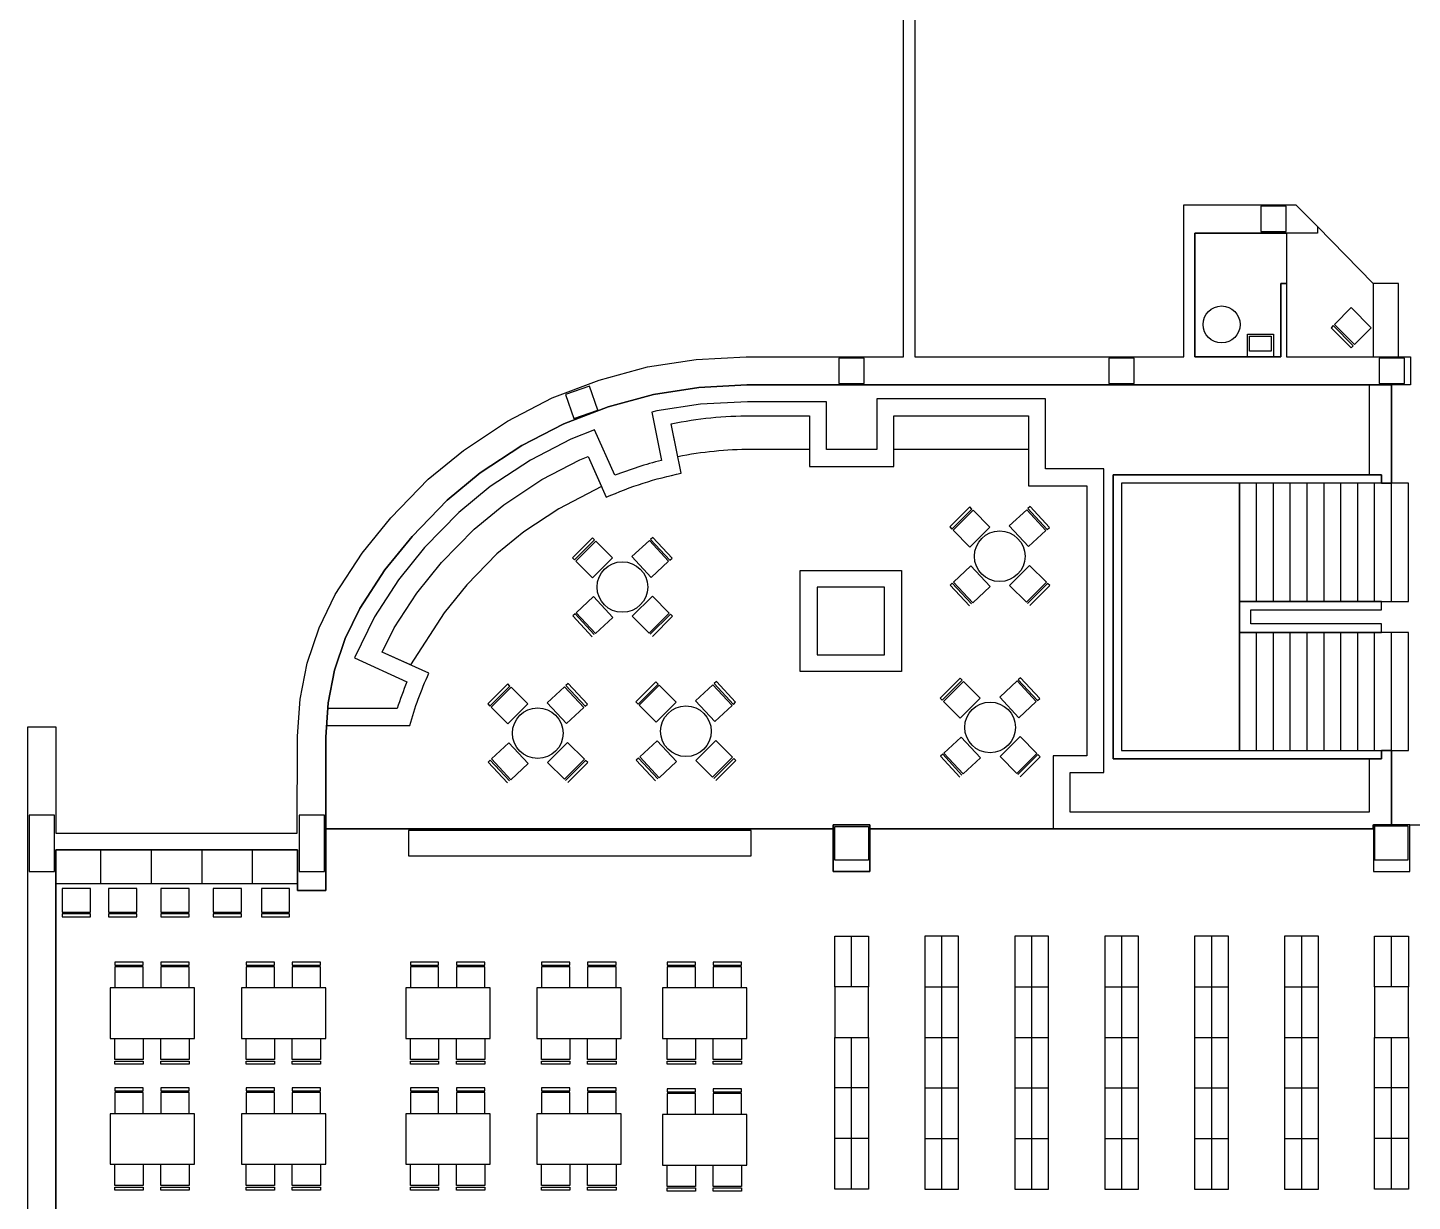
# Model space of a CAD drawing. Header units: centimetres. Extents: x 436 to 7222, y 856 to 7917.
# Drawn here: x 436 to 2898, y 2864 to 4951 of the extents above; entities that cross this region are included whole.
import ezdxf

# ---------------------------------------------------------------- set-up
doc = ezdxf.new("R2010")
doc.units = ezdxf.units.CM
doc.header["$MEASUREMENT"] = 0
for name, color, linetype in [('Chair', 142, 'Continuous'), ('Furniture', 2, 'Continuous'), ('Library', 1, 'Continuous'), ('Meeting rooms', 1, 'Continuous'), ('Offices', 1, 'Continuous'), ('Stairs', 2, 'Continuous'), ('Toilets', 40, 'Continuous'), ('Walls', 6, 'Continuous')]:
    doc.layers.add(name, color=color, linetype=linetype)

msp = doc.modelspace()

# ---------------------------------------------------------------- linework, layer by layer
at = {"layer": 'Chair'}
for p, q in [((2789.5, 4453.1), (2759.7, 4423.2)), ((2825.1, 4417.5), (2789.5, 4453.1)), ((2757.6, 4421.1), (2753.8, 4417.4)), ((2753.8, 4417.4), (2789.4, 4381.8)), ((2793.2, 4385.5), (2757.6, 4421.1)), ((2759.7, 4423.2), (2795.3, 4387.6)), ((2795.3, 4387.6), (2825.1, 4417.5)), ((2789.4, 4381.8), (2793.2, 4385.5)), ((2111.4, 4098.8), (2075.8, 4063.2)), ((2079.5, 4059.4), (2115.2, 4095)), ((2117.3, 4092.9), (2081.6, 4057.3)), ((2115.2, 4095), (2111.4, 4098.8)), ((2147.1, 4063.1), (2117.3, 4092.9)), ((2212.6, 4093.8), (2181.7, 4065.1)), ((2246.9, 4056.8), (2212.6, 4093.8)), ((2218.7, 4099.4), (2214.8, 4095.8)), ((2214.8, 4095.8), (2249, 4058.9)), ((2253, 4062.5), (2218.7, 4099.4)), ((2075.8, 4063.2), (2079.5, 4059.4)), ((2111.5, 4027.4), (2147.1, 4063.1)), ((2181.7, 4065.1), (2215.9, 4028.2)), ((2249, 4058.9), (2253, 4062.5)), ((1440.5, 4044.1), (1404.9, 4008.5)), ((1408.7, 4004.7), (1444.3, 4040.3)), ((1446.4, 4038.2), (1410.8, 4002.6)), ((1444.3, 4040.3), (1440.5, 4044.1)), ((1476.2, 4008.4), (1446.4, 4038.2)), ((1541.7, 4039.1), (1510.8, 4010.4)), ((1576, 4002.1), (1541.7, 4039.1)), ((1547.8, 4044.7), (1543.9, 4041.1)), ((1543.9, 4041.1), (1578.2, 4004.2)), ((1582.1, 4007.8), (1547.8, 4044.7)), ((2081.6, 4057.3), (2111.5, 4027.4)), ((2215.9, 4028.2), (2246.9, 4056.8)), ((1404.9, 4008.5), (1408.7, 4004.7)), ((1410.8, 4002.6), (1440.6, 3972.7)), ((1440.6, 3972.7), (1476.2, 4008.4)), ((1510.8, 4010.4), (1545, 3973.5)), ((1545, 3973.5), (1576, 4002.1)), ((1578.2, 4004.2), (1582.1, 4007.8)), ((2113.5, 3994), (2082.6, 3965.3)), ((2147.7, 3957.1), (2113.5, 3994)), ((2217.9, 3994.7), (2182.3, 3959.1)), ((2247.8, 3964.9), (2217.9, 3994.7)), ((2082.6, 3965.3), (2116.8, 3928.4)), ((2212.2, 3929.3), (2247.8, 3964.9)), ((1442.6, 3939.3), (1411.7, 3910.6)), ((1476.8, 3902.4), (1442.6, 3939.3)), ((1547.1, 3940), (1511.4, 3904.4)), ((1576.9, 3910.2), (1547.1, 3940)), ((2080.4, 3963.3), (2076.5, 3959.6)), ((2076.5, 3959.6), (2110.7, 3922.7)), ((2114.6, 3926.4), (2080.4, 3963.3)), ((2116.8, 3928.4), (2147.7, 3957.1)), ((2182.3, 3959.1), (2212.2, 3929.3)), ((2249.9, 3962.8), (2214.3, 3927.2)), ((2218, 3923.4), (2253.6, 3959)), ((2253.6, 3959), (2249.9, 3962.8)), ((1409.5, 3908.6), (1405.6, 3904.9)), ((1405.6, 3904.9), (1439.8, 3868)), ((1443.7, 3871.7), (1409.5, 3908.6)), ((1411.7, 3910.6), (1445.9, 3873.7)), ((1445.9, 3873.7), (1476.8, 3902.4)), ((1511.4, 3904.4), (1541.3, 3874.6)), ((1541.3, 3874.6), (1576.9, 3910.2)), ((1579, 3908.1), (1543.4, 3872.5)), ((1547.2, 3868.7), (1582.8, 3904.3)), ((1582.8, 3904.3), (1579, 3908.1)), ((2094.3, 3794.5), (2058.7, 3758.9)), ((2098, 3790.7), (2094.3, 3794.5)), ((2201.6, 3795.1), (2197.7, 3791.5)), ((2197.7, 3791.5), (2231.9, 3754.6)), ((2235.8, 3758.2), (2201.6, 3795.1)), ((1289.9, 3784.2), (1254.3, 3748.6)), ((1258.1, 3744.8), (1293.7, 3780.4)), ((1295.8, 3778.3), (1260.2, 3742.7)), ((1293.7, 3780.4), (1289.9, 3784.2)), ((1325.6, 3748.5), (1295.8, 3778.3)), ((1391.1, 3779.2), (1360.2, 3750.6)), ((1425.4, 3742.3), (1391.1, 3779.2)), ((1397.2, 3784.9), (1393.3, 3781.3)), ((1393.3, 3781.3), (1427.5, 3744.3)), ((1431.5, 3748), (1397.2, 3784.9)), ((1553.4, 3787.6), (1517.8, 3752)), ((1521.6, 3748.3), (1557.2, 3783.9)), ((1559.3, 3781.8), (1523.7, 3746.2)), ((1557.2, 3783.9), (1553.4, 3787.6)), ((1589.2, 3751.9), (1559.3, 3781.8)), ((1654.7, 3782.7), (1623.8, 3754)), ((1688.9, 3745.7), (1654.7, 3782.7)), ((1660.8, 3788.3), (1656.9, 3784.7)), ((1656.9, 3784.7), (1691.1, 3747.7)), ((1695, 3751.4), (1660.8, 3788.3)), ((2062.4, 3755.1), (2098, 3790.7)), ((2100.1, 3788.6), (2064.5, 3753)), ((2130, 3758.8), (2100.1, 3788.6)), ((2195.5, 3789.5), (2164.6, 3760.8)), ((2229.7, 3752.6), (2195.5, 3789.5)), ((1254.3, 3748.6), (1258.1, 3744.8)), ((1260.2, 3742.7), (1290, 3712.9)), ((1290, 3712.9), (1325.6, 3748.5)), ((1360.2, 3750.6), (1394.4, 3713.6)), ((1394.4, 3713.6), (1425.4, 3742.3)), ((1427.5, 3744.3), (1431.5, 3748)), ((1517.8, 3752), (1521.6, 3748.3)), ((1523.7, 3746.2), (1553.6, 3716.3)), ((1553.6, 3716.3), (1589.2, 3751.9)), ((1623.8, 3754), (1658, 3717.1)), ((1658, 3717.1), (1688.9, 3745.7)), ((1691.1, 3747.7), (1695, 3751.4)), ((2058.7, 3758.9), (2062.4, 3755.1)), ((2064.5, 3753), (2094.4, 3723.2)), ((2094.4, 3723.2), (2130, 3758.8)), ((2164.6, 3760.8), (2198.8, 3723.9)), ((2198.8, 3723.9), (2229.7, 3752.6)), ((2231.9, 3754.6), (2235.8, 3758.2)), ((1292, 3679.4), (1261.1, 3650.8)), ((1326.2, 3642.5), (1292, 3679.4)), ((1396.4, 3680.2), (1360.8, 3644.6)), ((1426.3, 3650.3), (1396.4, 3680.2)), ((1555.6, 3682.9), (1524.6, 3654.2)), ((1589.8, 3645.9), (1555.6, 3682.9)), ((1660, 3683.6), (1624.4, 3648)), ((1689.8, 3653.8), (1660, 3683.6)), ((2096.4, 3689.7), (2065.4, 3661)), ((2130.6, 3652.8), (2096.4, 3689.7)), ((2200.8, 3690.4), (2165.2, 3654.8)), ((2230.6, 3660.6), (2200.8, 3690.4)), ((1258.9, 3648.8), (1255, 3645.1)), ((1255, 3645.1), (1289.2, 3608.2)), ((1293.1, 3611.8), (1258.9, 3648.8)), ((1261.1, 3650.8), (1295.3, 3613.8)), ((1360.8, 3644.6), (1390.7, 3614.7)), ((1390.7, 3614.7), (1426.3, 3650.3)), ((1428.4, 3648.2), (1392.8, 3612.6)), ((1396.6, 3608.8), (1432.2, 3644.5)), ((1432.2, 3644.5), (1428.4, 3648.2)), ((1522.5, 3652.2), (1518.5, 3648.5)), ((1518.5, 3648.5), (1552.8, 3611.6)), ((1556.7, 3615.2), (1522.5, 3652.2)), ((1524.6, 3654.2), (1558.9, 3617.3)), ((1558.9, 3617.3), (1589.8, 3645.9)), ((1624.4, 3648), (1654.2, 3618.2)), ((1654.2, 3618.2), (1689.8, 3653.8)), ((1691.9, 3651.7), (1656.3, 3616)), ((1660.1, 3612.3), (1695.7, 3647.9)), ((1695.7, 3647.9), (1691.9, 3651.7)), ((2063.3, 3659), (2059.3, 3655.4)), ((2059.3, 3655.4), (2093.6, 3618.4)), ((2097.5, 3622.1), (2063.3, 3659)), ((2065.4, 3661), (2099.7, 3624.1)), ((2099.7, 3624.1), (2130.6, 3652.8)), ((2165.2, 3654.8), (2195, 3625)), ((2195, 3625), (2230.6, 3660.6)), ((2232.7, 3658.5), (2197.1, 3622.9)), ((2200.9, 3619.1), (2236.5, 3654.7)), ((2236.5, 3654.7), (2232.7, 3658.5)), ((1295.3, 3613.8), (1326.2, 3642.5)), ((497.8, 3420.6), (497.8, 3378.4)), ((548.2, 3420.6), (497.8, 3420.6)), ((548.2, 3378.4), (548.2, 3420.6)), ((580.1, 3420.6), (580.1, 3378.4)), ((630.4, 3420.6), (580.1, 3420.6)), ((630.4, 3378.4), (630.4, 3420.6)), ((673, 3420.6), (673, 3378.4)), ((723.4, 3420.6), (673, 3420.6)), ((723.4, 3378.4), (723.4, 3420.6)), ((766, 3420.6), (766, 3378.4)), ((816.3, 3420.6), (766, 3420.6)), ((816.3, 3378.4), (816.3, 3420.6)), ((851.8, 3420.6), (851.8, 3378.4)), ((902.1, 3420.6), (851.8, 3420.6)), ((902.1, 3378.4), (902.1, 3420.6)), ((497.8, 3378.4), (548.2, 3378.4)), ((497.8, 3375.4), (497.8, 3370.1)), ((548.2, 3375.4), (497.8, 3375.4)), ((548.2, 3370.1), (548.2, 3375.4)), ((580.1, 3378.4), (630.4, 3378.4)), ((580.1, 3375.4), (580.1, 3370.1)), ((630.4, 3375.4), (580.1, 3375.4)), ((630.4, 3370.1), (630.4, 3375.4)), ((673, 3378.4), (723.4, 3378.4)), ((673, 3375.4), (673, 3370.1)), ((723.4, 3375.4), (673, 3375.4)), ((723.4, 3370.1), (723.4, 3375.4)), ((766, 3378.4), (816.3, 3378.4)), ((766, 3375.4), (766, 3370.1)), ((816.3, 3375.4), (766, 3375.4)), ((816.3, 3370.1), (816.3, 3375.4)), ((851.8, 3378.4), (902.1, 3378.4)), ((851.8, 3375.4), (851.8, 3370.1)), ((902.1, 3375.4), (851.8, 3375.4)), ((902.1, 3370.1), (902.1, 3375.4)), ((497.8, 3370.1), (548.2, 3370.1)), ((580.1, 3370.1), (630.4, 3370.1)), ((673, 3370.1), (723.4, 3370.1)), ((766, 3370.1), (816.3, 3370.1)), ((851.8, 3370.1), (902.1, 3370.1)), ((641.5, 3289.7), (591.1, 3289.7)), ((591.1, 3289.7), (591.1, 3284.3)), ((591.1, 3284.3), (641.5, 3284.3)), ((591.1, 3281.4), (591.1, 3243.9)), ((641.5, 3281.4), (591.1, 3281.4)), ((641.5, 3284.3), (641.5, 3289.7)), ((641.5, 3243.9), (641.5, 3281.4)), ((723.5, 3289.7), (673.1, 3289.7)), ((673.1, 3289.7), (673.1, 3284.3)), ((673.1, 3284.3), (723.5, 3284.3)), ((673.1, 3281.4), (673.1, 3243.9)), ((723.5, 3281.4), (673.1, 3281.4)), ((723.5, 3284.3), (723.5, 3289.7)), ((723.5, 3243.9), (723.5, 3281.4)), ((874.9, 3289.7), (824.5, 3289.7)), ((824.5, 3289.7), (824.5, 3284.3)), ((824.5, 3284.3), (874.9, 3284.3)), ((824.5, 3281.4), (824.5, 3243.9)), ((874.9, 3281.4), (824.5, 3281.4)), ((874.9, 3284.3), (874.9, 3289.7)), ((874.9, 3243.9), (874.9, 3281.4)), ((956.8, 3289.7), (906.5, 3289.7)), ((906.5, 3289.7), (906.5, 3284.3)), ((906.5, 3284.3), (956.8, 3284.3)), ((906.5, 3281.4), (906.5, 3243.9)), ((956.8, 3281.4), (906.5, 3281.4)), ((956.8, 3284.3), (956.8, 3289.7)), ((956.8, 3243.9), (956.8, 3281.4)), ((1167, 3289.7), (1116.7, 3289.7)), ((1116.7, 3289.7), (1116.7, 3284.3)), ((1116.7, 3284.3), (1167, 3284.3)), ((1116.7, 3281.4), (1116.7, 3243.9)), ((1167, 3281.4), (1116.7, 3281.4)), ((1167, 3284.3), (1167, 3289.7)), ((1167, 3243.9), (1167, 3281.4)), ((1249, 3289.7), (1198.6, 3289.7)), ((1198.6, 3289.7), (1198.6, 3284.3)), ((1198.6, 3284.3), (1249, 3284.3)), ((1198.6, 3281.4), (1198.6, 3243.9)), ((1249, 3281.4), (1198.6, 3281.4)), ((1249, 3284.3), (1249, 3289.7)), ((1249, 3243.9), (1249, 3281.4)), ((1400.4, 3289.7), (1350, 3289.7)), ((1350, 3289.7), (1350, 3284.3)), ((1350, 3284.3), (1400.4, 3284.3)), ((1350, 3281.4), (1350, 3243.9)), ((1400.4, 3281.4), (1350, 3281.4)), ((1400.4, 3284.3), (1400.4, 3289.7)), ((1400.4, 3243.9), (1400.4, 3281.4)), ((1482.4, 3289.7), (1432, 3289.7)), ((1432, 3289.7), (1432, 3284.3)), ((1432, 3284.3), (1482.4, 3284.3)), ((1432, 3281.4), (1432, 3243.9)), ((1482.4, 3281.4), (1432, 3281.4)), ((1482.4, 3284.3), (1482.4, 3289.7)), ((1482.4, 3243.9), (1482.4, 3281.4)), ((1623.6, 3289.6), (1573.3, 3289.6)), ((1573.3, 3289.6), (1573.3, 3284.3)), ((1573.3, 3284.3), (1623.6, 3284.3)), ((1573.3, 3281.3), (1573.3, 3243.8)), ((1623.6, 3281.3), (1573.3, 3281.3)), ((1623.6, 3284.3), (1623.6, 3289.6)), ((1623.6, 3243.8), (1623.6, 3281.3)), ((1705.6, 3289.6), (1655.2, 3289.6)), ((1655.2, 3289.6), (1655.2, 3284.3)), ((1655.2, 3284.3), (1705.6, 3284.3)), ((1655.2, 3281.3), (1655.2, 3243.8)), ((1705.6, 3281.3), (1655.2, 3281.3)), ((1705.6, 3284.3), (1705.6, 3289.6)), ((1705.6, 3243.8), (1705.6, 3281.3)), ((591.1, 3116.4), (591.1, 3153.9)), ((641.5, 3153.9), (641.5, 3116.4)), ((673.1, 3116.4), (673.1, 3153.9)), ((723.5, 3153.9), (723.5, 3116.4)), ((824.5, 3116.4), (824.5, 3153.9)), ((874.9, 3153.9), (874.9, 3116.4)), ((906.5, 3116.4), (906.5, 3153.9)), ((956.8, 3153.9), (956.8, 3116.4)), ((1116.7, 3116.4), (1116.7, 3153.9)), ((1167, 3153.9), (1167, 3116.4)), ((1198.6, 3116.4), (1198.6, 3153.9)), ((1249, 3153.9), (1249, 3116.4)), ((1350, 3116.4), (1350, 3153.9)), ((1400.4, 3153.9), (1400.4, 3116.4)), ((1432, 3116.4), (1432, 3153.9)), ((1482.4, 3153.9), (1482.4, 3116.4)), ((1573.3, 3116.3), (1573.3, 3153.8)), ((1623.6, 3153.8), (1623.6, 3116.3)), ((1655.2, 3116.3), (1655.2, 3153.8)), ((1705.6, 3153.8), (1705.6, 3116.3)), ((641.5, 3116.4), (591.1, 3116.4)), ((591.1, 3108), (591.1, 3113.4)), ((591.1, 3113.4), (641.5, 3113.4)), ((641.5, 3108), (591.1, 3108)), ((641.5, 3113.4), (641.5, 3108)), ((723.5, 3116.4), (673.1, 3116.4)), ((673.1, 3108), (673.1, 3113.4)), ((673.1, 3113.4), (723.5, 3113.4)), ((723.5, 3108), (673.1, 3108)), ((723.5, 3113.4), (723.5, 3108)), ((874.9, 3116.4), (824.5, 3116.4)), ((824.5, 3108), (824.5, 3113.4)), ((824.5, 3113.4), (874.9, 3113.4)), ((874.9, 3108), (824.5, 3108)), ((874.9, 3113.4), (874.9, 3108)), ((956.8, 3116.4), (906.5, 3116.4)), ((906.5, 3108), (906.5, 3113.4)), ((906.5, 3113.4), (956.8, 3113.4)), ((956.8, 3108), (906.5, 3108)), ((956.8, 3113.4), (956.8, 3108)), ((1167, 3116.4), (1116.7, 3116.4)), ((1116.7, 3108), (1116.7, 3113.4)), ((1116.7, 3113.4), (1167, 3113.4)), ((1167, 3108), (1116.7, 3108)), ((1167, 3113.4), (1167, 3108)), ((1249, 3116.4), (1198.6, 3116.4)), ((1198.6, 3108), (1198.6, 3113.4)), ((1198.6, 3113.4), (1249, 3113.4)), ((1249, 3108), (1198.6, 3108)), ((1249, 3113.4), (1249, 3108)), ((1400.4, 3116.4), (1350, 3116.4)), ((1350, 3108), (1350, 3113.4)), ((1350, 3113.4), (1400.4, 3113.4)), ((1400.4, 3108), (1350, 3108)), ((1400.4, 3113.4), (1400.4, 3108)), ((1482.4, 3116.4), (1432, 3116.4)), ((1432, 3108), (1432, 3113.4)), ((1432, 3113.4), (1482.4, 3113.4)), ((1482.4, 3108), (1432, 3108)), ((1482.4, 3113.4), (1482.4, 3108)), ((1623.6, 3116.3), (1573.3, 3116.3)), ((1573.3, 3108), (1573.3, 3113.3)), ((1573.3, 3113.3), (1623.6, 3113.3)), ((1623.6, 3108), (1573.3, 3108)), ((1623.6, 3113.3), (1623.6, 3108)), ((1705.6, 3116.3), (1655.2, 3116.3)), ((1655.2, 3108), (1655.2, 3113.3)), ((1655.2, 3113.3), (1705.6, 3113.3)), ((1705.6, 3108), (1655.2, 3108)), ((1705.6, 3113.3), (1705.6, 3108)), ((641.5, 3065.8), (591.1, 3065.8)), ((591.1, 3065.8), (591.1, 3060.5)), ((591.1, 3060.5), (641.5, 3060.5)), ((591.1, 3057.5), (591.1, 3020)), ((641.5, 3057.5), (591.1, 3057.5)), ((641.5, 3060.5), (641.5, 3065.8)), ((641.5, 3020), (641.5, 3057.5)), ((723.5, 3065.8), (673.1, 3065.8)), ((673.1, 3065.8), (673.1, 3060.5)), ((673.1, 3060.5), (723.5, 3060.5)), ((673.1, 3057.5), (673.1, 3020)), ((723.5, 3057.5), (673.1, 3057.5)), ((723.5, 3060.5), (723.5, 3065.8)), ((723.5, 3020), (723.5, 3057.5)), ((874.9, 3065.8), (824.5, 3065.8)), ((824.5, 3065.8), (824.5, 3060.5)), ((824.5, 3060.5), (874.9, 3060.5)), ((824.5, 3057.5), (824.5, 3020)), ((874.9, 3057.5), (824.5, 3057.5)), ((874.9, 3060.5), (874.9, 3065.8)), ((874.9, 3020), (874.9, 3057.5)), ((956.8, 3065.8), (906.5, 3065.8)), ((906.5, 3065.8), (906.5, 3060.5)), ((906.5, 3060.5), (956.8, 3060.5)), ((906.5, 3057.5), (906.5, 3020)), ((956.8, 3057.5), (906.5, 3057.5)), ((956.8, 3060.5), (956.8, 3065.8)), ((956.8, 3020), (956.8, 3057.5)), ((1167, 3065.8), (1116.7, 3065.8)), ((1116.7, 3065.8), (1116.7, 3060.5)), ((1116.7, 3060.5), (1167, 3060.5)), ((1116.7, 3057.5), (1116.7, 3020)), ((1167, 3057.5), (1116.7, 3057.5)), ((1167, 3060.5), (1167, 3065.8)), ((1167, 3020), (1167, 3057.5)), ((1249, 3065.8), (1198.6, 3065.8)), ((1198.6, 3065.8), (1198.6, 3060.5)), ((1198.6, 3060.5), (1249, 3060.5)), ((1198.6, 3057.5), (1198.6, 3020)), ((1249, 3057.5), (1198.6, 3057.5)), ((1249, 3060.5), (1249, 3065.8)), ((1249, 3020), (1249, 3057.5)), ((1400.4, 3065.8), (1350, 3065.8)), ((1350, 3065.8), (1350, 3060.5)), ((1350, 3060.5), (1400.4, 3060.5)), ((1350, 3057.5), (1350, 3020)), ((1400.4, 3057.5), (1350, 3057.5)), ((1400.4, 3060.5), (1400.4, 3065.8)), ((1400.4, 3020), (1400.4, 3057.5)), ((1482.4, 3065.8), (1432, 3065.8)), ((1432, 3065.8), (1432, 3060.5)), ((1432, 3060.5), (1482.4, 3060.5)), ((1432, 3057.5), (1432, 3020)), ((1482.4, 3057.5), (1432, 3057.5)), ((1482.4, 3060.5), (1482.4, 3065.8)), ((1482.4, 3020), (1482.4, 3057.5)), ((1623.6, 3064.1), (1573.3, 3064.1)), ((1573.3, 3064.1), (1573.3, 3058.8)), ((1573.3, 3058.8), (1623.6, 3058.8)), ((1573.3, 3055.8), (1573.3, 3018.3)), ((1623.6, 3055.8), (1573.3, 3055.8)), ((1623.6, 3058.8), (1623.6, 3064.1)), ((1623.6, 3018.3), (1623.6, 3055.8)), ((1705.6, 3064.1), (1655.2, 3064.1)), ((1655.2, 3064.1), (1655.2, 3058.8)), ((1655.2, 3058.8), (1705.6, 3058.8)), ((1655.2, 3055.8), (1655.2, 3018.3)), ((1705.6, 3055.8), (1655.2, 3055.8)), ((1705.6, 3058.8), (1705.6, 3064.1)), ((1705.6, 3018.3), (1705.6, 3055.8)), ((591.1, 2892.5), (591.1, 2930)), ((641.5, 2930), (641.5, 2892.5)), ((673.1, 2892.5), (673.1, 2930)), ((723.5, 2930), (723.5, 2892.5)), ((824.5, 2892.5), (824.5, 2930)), ((874.9, 2930), (874.9, 2892.5)), ((906.5, 2892.5), (906.5, 2930)), ((956.8, 2930), (956.8, 2892.5)), ((1116.7, 2892.5), (1116.7, 2930)), ((1167, 2930), (1167, 2892.5)), ((1198.6, 2892.5), (1198.6, 2930)), ((1249, 2930), (1249, 2892.5)), ((1350, 2892.5), (1350, 2930)), ((1400.4, 2930), (1400.4, 2892.5)), ((1432, 2892.5), (1432, 2930)), ((1482.4, 2930), (1482.4, 2892.5)), ((1573.3, 2890.8), (1573.3, 2928.3)), ((1623.6, 2928.3), (1623.6, 2890.8)), ((1655.2, 2890.8), (1655.2, 2928.3)), ((1705.6, 2928.3), (1705.6, 2890.8)), ((641.5, 2892.5), (591.1, 2892.5)), ((591.1, 2884.2), (591.1, 2889.6)), ((591.1, 2889.6), (641.5, 2889.6)), ((641.5, 2884.2), (591.1, 2884.2)), ((641.5, 2889.6), (641.5, 2884.2)), ((723.5, 2892.5), (673.1, 2892.5)), ((673.1, 2884.2), (673.1, 2889.6)), ((673.1, 2889.6), (723.5, 2889.6)), ((723.5, 2884.2), (673.1, 2884.2)), ((723.5, 2889.6), (723.5, 2884.2)), ((874.9, 2892.5), (824.5, 2892.5)), ((824.5, 2884.2), (824.5, 2889.6)), ((824.5, 2889.6), (874.9, 2889.6)), ((874.9, 2884.2), (824.5, 2884.2)), ((874.9, 2889.6), (874.9, 2884.2)), ((956.8, 2892.5), (906.5, 2892.5)), ((906.5, 2884.2), (906.5, 2889.6)), ((906.5, 2889.6), (956.8, 2889.6)), ((956.8, 2884.2), (906.5, 2884.2)), ((956.8, 2889.6), (956.8, 2884.2)), ((1167, 2892.5), (1116.7, 2892.5)), ((1116.7, 2884.2), (1116.7, 2889.6)), ((1116.7, 2889.6), (1167, 2889.6)), ((1167, 2884.2), (1116.7, 2884.2)), ((1167, 2889.6), (1167, 2884.2)), ((1249, 2892.5), (1198.6, 2892.5)), ((1198.6, 2884.2), (1198.6, 2889.6)), ((1198.6, 2889.6), (1249, 2889.6)), ((1249, 2884.2), (1198.6, 2884.2)), ((1249, 2889.6), (1249, 2884.2)), ((1400.4, 2892.5), (1350, 2892.5)), ((1350, 2884.2), (1350, 2889.6)), ((1350, 2889.6), (1400.4, 2889.6)), ((1400.4, 2884.2), (1350, 2884.2)), ((1400.4, 2889.6), (1400.4, 2884.2)), ((1482.4, 2892.5), (1432, 2892.5)), ((1432, 2884.2), (1432, 2889.6)), ((1432, 2889.6), (1482.4, 2889.6)), ((1482.4, 2884.2), (1432, 2884.2)), ((1482.4, 2889.6), (1482.4, 2884.2)), ((1623.6, 2890.8), (1573.3, 2890.8)), ((1573.3, 2882.5), (1573.3, 2887.9)), ((1573.3, 2887.9), (1623.6, 2887.9)), ((1623.6, 2882.5), (1573.3, 2882.5)), ((1623.6, 2887.9), (1623.6, 2882.5)), ((1705.6, 2890.8), (1655.2, 2890.8)), ((1655.2, 2882.5), (1655.2, 2887.9)), ((1655.2, 2887.9), (1705.6, 2887.9)), ((1705.6, 2882.5), (1655.2, 2882.5)), ((1705.6, 2887.9), (1705.6, 2882.5))]:
    msp.add_line(p, q, dxfattribs=at)
at = {"layer": 'Furniture'}
for p, q in [((566.3, 3429), (566.3, 3489)), ((656.3, 3429), (656.3, 3489)), ((746.3, 3429), (746.3, 3489)), ((836.3, 3429), (836.3, 3489)), ((1901.3, 3245.7), (1901.3, 3335.7)), ((2061.3, 3335.7), (2061.3, 2885.7)), ((2221.3, 3335.7), (2221.3, 2885.7)), ((2381.3, 3335.7), (2381.3, 2885.7)), ((2541.3, 3335.7), (2541.3, 2885.7)), ((2701.3, 3335.7), (2701.3, 2885.7)), ((2861.3, 3245.7), (2861.3, 3335.7)), ((2031.3, 3245.7), (2091.3, 3245.7)), ((2191.3, 3245.7), (2251.3, 3245.7)), ((2351.3, 3245.7), (2411.3, 3245.7)), ((2511.3, 3245.7), (2571.3, 3245.7)), ((2671.3, 3245.7), (2731.3, 3245.7)), ((1901.3, 2885.7), (1901.3, 3155.7)), ((2031.3, 3155.7), (2091.3, 3155.7)), ((2191.3, 3155.7), (2251.3, 3155.7)), ((2351.3, 3155.7), (2411.3, 3155.7)), ((2511.3, 3155.7), (2571.3, 3155.7)), ((2671.3, 3155.7), (2731.3, 3155.7)), ((2861.3, 2885.7), (2861.3, 3155.7)), ((1931.3, 3065.7), (1871.3, 3065.7)), ((2031.3, 3065.7), (2091.3, 3065.7)), ((2191.3, 3065.7), (2251.3, 3065.7)), ((2351.3, 3065.7), (2411.3, 3065.7)), ((2511.3, 3065.7), (2571.3, 3065.7)), ((2671.3, 3065.7), (2731.3, 3065.7)), ((2891.3, 3065.7), (2831.3, 3065.7)), ((1931.3, 2975.7), (1871.3, 2975.7)), ((2031.3, 2975.7), (2091.3, 2975.7)), ((2191.3, 2975.7), (2251.3, 2975.7)), ((2351.3, 2975.7), (2411.3, 2975.7)), ((2511.3, 2975.7), (2571.3, 2975.7)), ((2671.3, 2975.7), (2731.3, 2975.7)), ((2891.3, 2975.7), (2831.3, 2975.7))]:
    msp.add_line(p, q, dxfattribs=at)
for points in [[(2828.6, 4365.8), (2873.6, 4365.8), (2873.6, 4495.8), (2828.6, 4495.8)], [(2216.1, 4200.8), (1976.1, 4200.8), (1976.1, 4260.8), (2216.1, 4260.8)], [(1217, 3960.1), (1176.7, 3910.3), (1116.7, 3818), (1066.9, 3840.7), (1087.9, 3883.8), (1128.1, 3945.7), (1172.1, 4000), (1229.9, 4059.4), (1282.7, 4102.8), (1350.4, 4147.5), (1418.3, 4182.8), (1432.7, 4188.3), (1456.5, 4135.1), (1380.8, 4095.7), (1318.4, 4054.4), (1270.6, 4015.2)], [(1989.9, 3806), (1809.9, 3806), (1809.9, 3986), (1989.9, 3986)], [(1839.9, 3956), (1839.9, 3836), (1959.9, 3836), (1959.9, 3956)], [(1113.2, 3478.3), (1722.7, 3478.3), (1722.7, 3523.3), (1113.2, 3523.3)], [(486.3, 3429), (916.3, 3429), (916.3, 3489), (486.3, 3489)], [(1871.3, 3335.7), (1931.3, 3335.7), (1931.3, 3245.7), (1871.3, 3245.7)], [(2031.3, 2885.7), (2091.3, 2885.7), (2091.3, 3335.7), (2031.3, 3335.7)], [(2191.3, 2885.7), (2251.3, 2885.7), (2251.3, 3335.7), (2191.3, 3335.7)], [(2351.3, 2885.7), (2411.3, 2885.7), (2411.3, 3335.7), (2351.3, 3335.7)], [(2511.3, 2885.7), (2571.3, 2885.7), (2571.3, 3335.7), (2511.3, 3335.7)], [(2671.3, 2885.7), (2731.3, 2885.7), (2731.3, 3335.7), (2671.3, 3335.7)], [(2831.3, 3335.7), (2891.3, 3335.7), (2891.3, 3245.7), (2831.3, 3245.7)], [(582.9, 3153.9), (732.9, 3153.9), (732.9, 3243.9), (582.9, 3243.9)], [(816.3, 3153.9), (966.3, 3153.9), (966.3, 3243.9), (816.3, 3243.9)], [(1108.5, 3153.9), (1258.5, 3153.9), (1258.5, 3243.9), (1108.5, 3243.9)], [(1341.8, 3153.9), (1491.8, 3153.9), (1491.8, 3243.9), (1341.8, 3243.9)], [(1565.1, 3153.8), (1715.1, 3153.8), (1715.1, 3243.8), (1565.1, 3243.8)], [(1871.3, 3155.7), (1931.3, 3155.7), (1931.3, 2885.7), (1871.3, 2885.7)], [(2831.3, 3155.7), (2891.3, 3155.7), (2891.3, 2885.7), (2831.3, 2885.7)], [(582.9, 2930), (732.9, 2930), (732.9, 3020), (582.9, 3020)], [(816.3, 2930), (966.3, 2930), (966.3, 3020), (816.3, 3020)], [(1108.5, 2930), (1258.5, 2930), (1258.5, 3020), (1108.5, 3020)], [(1341.8, 2930), (1491.8, 2930), (1491.8, 3020), (1341.8, 3020)], [(1565.1, 2928.3), (1715.1, 2928.3), (1715.1, 3018.3), (1565.1, 3018.3)]]:
    msp.add_lwpolyline(points, close=True, dxfattribs=at)
msp.add_lwpolyline([(2861.3, 4155.8), (2861.3, 4315.8), (2821.3, 4315.8), (2821.3, 4155.8), (2843.3, 4155.8), (2843.3, 4140.8), (2861.3, 4140.8), (2861.3, 4318.3)], dxfattribs=at)
msp.add_lwpolyline([(1444.4, 4235.6), (1401.9, 4219.4), (1330.1, 4182), (1258.9, 4135), (1202.8, 4088.9), (1142.1, 4026.6), (1095.7, 3969.2), (1053.1, 3903.5), (1017.4, 3830.4), (1110.5, 3787.9, 0.019199), (1093.4, 3740.2), (969.6, 3740.2), (967.7, 3710.2), (1115.8, 3710.2, -0.039276), (1149.6, 3803), (1066.9, 3840.7), (1087.9, 3883.8), (1128.1, 3945.7), (1172.1, 4000), (1229.9, 4059.4), (1282.7, 4102.8), (1350.4, 4147.5), (1418.3, 4182.8), (1432.7, 4188.3), (1465.1, 4116, -0.055755), (1598.4, 4158.6), (1580.7, 4246.8, -0.049518), (1722.2, 4260.8), (1826.6, 4260.8), (1826.6, 4170.8), (1976.1, 4170.8), (1976.1, 4260.8), (2216.1, 4260.8), (2216.1, 4136.4), (2319.7, 4136.4), (2319.7, 3656.4), (2259.7, 3656.4), (2259.7, 3526.3), (2828.9, 3526.3), (2828.8, 3533.3), (2829.5, 3533.3), (2861.3, 3533.3), (2861.3, 3665.8), (2843.3, 3665.8), (2843.3, 3650.8), (2821.3, 3650.8), (2821.3, 3556.3), (2289.7, 3556.3), (2289.7, 3626.4), (2349.7, 3626.4), (2349.7, 4166.4), (2246.1, 4166.4), (2246.1, 4290.8), (1946.1, 4290.8), (1946.1, 4200.8), (1856.6, 4200.8), (1856.6, 4285.8), (1716, 4285.8), (1632.9, 4281.3), (1555.1, 4269.5), (1546, 4267), (1563.2, 4181.4, 0.032955), (1480.5, 4155), (1444.4, 4235.6)], format="xyb", dxfattribs=at)
msp.add_lwpolyline([(1826.6, 4200.8), (1722.2, 4200.8, 0.049518), (1592.5, 4188), (1580.7, 4246.8, -0.049518), (1722.2, 4260.8), (1826.6, 4260.8)], format="xyb", close=True, dxfattribs=at)
for centre in [(2164.7, 4011.1), (1493.8, 3956.4), (1606.8, 3700), (2147.6, 3706.8), (1343.2, 3696.5)]:
    msp.add_circle(centre, 45, dxfattribs=at)
at = {"layer": 'Library'}
msp.add_lwpolyline([(486.3, 2467.3), (486.3, 3489), (916.3, 3489), (916.3, 3416.6), (966.3, 3416.6), (966.3, 3526.3), (1868.8, 3526.3), (1868.8, 3450.8), (1933.8, 3450.8), (1933.8, 3526.3), (2829.5, 3526.3), (2829.5, 3450.8), (2893.8, 3450.8), (2893.8, 3533.3), (3788.9, 3533.3)], dxfattribs=at)
at = {"layer": 'Meeting rooms'}
msp.add_lwpolyline([(2366.3, 3650.8), (2843.3, 3650.8), (2843.3, 3665.8), (2861.3, 3665.8), (2861.3, 3533.3), (2829.5, 3533.3), (2829.5, 3526.3), (1933.8, 3526.3), (1933.8, 3533.3), (1868.8, 3533.3), (1868.8, 3526.3), (966.3, 3526.3), (966.3, 3689.7), (970.3, 3750.6), (981.7, 3808.3), (1000.8, 3864.9), (1026.9, 3918.3), (1071.4, 3986.9), (1119.7, 4046.5), (1182.4, 4111), (1241.1, 4159.2), (1314.8, 4207.9), (1389.6, 4246.8), (1468.2, 4276.8), (1548.9, 4298.9), (1629.8, 4311.2), (1715.2, 4315.8), (2861.3, 4315.8), (2861.3, 4140.8), (2843.3, 4140.8), (2843.3, 4155.8), (2366.3, 4155.8)], close=True, dxfattribs=at)
at = {"layer": 'Offices'}
msp.add_lwpolyline([(2674.8, 4585.8), (2674.8, 4365.8), (2873.6, 4365.8), (2873.6, 4495.8), (2828.6, 4495.8), (2729.5, 4597.6), (2729.6, 4585.8), (2674.8, 4585.8)], dxfattribs=at)
at = {"layer": 'Stairs'}
for points in [[(2381.3, 3665.8), (2591.3, 3665.8), (2591.3, 4140.8), (2381.3, 4140.8)], [(2591.3, 3930.8), (2891.3, 3930.8), (2891.3, 4140.8), (2591.3, 4140.8)], [(2591.3, 3665.8), (2891.3, 3665.8), (2891.3, 3875.8), (2591.3, 3875.8)]]:
    msp.add_lwpolyline(points, close=True, dxfattribs=at)
for points in [[(2621.3, 3930.8), (2621.3, 4140.8)], [(2651.3, 3930.8), (2651.3, 4140.8)], [(2681.3, 3930.8), (2681.3, 4140.8)], [(2711.3, 3930.8), (2711.3, 4140.8)], [(2741.3, 3930.8), (2741.3, 4140.8)], [(2771.3, 3930.8), (2771.3, 4140.8)], [(2801.3, 3930.8), (2801.3, 4140.8)], [(2831.3, 3930.8), (2831.3, 4140.8)], [(2861.3, 3930.8), (2861.3, 4140.8)], [(2621.3, 3665.8), (2621.3, 3875.8)], [(2651.3, 3665.8), (2651.3, 3875.8)], [(2681.3, 3665.8), (2681.3, 3875.8)], [(2711.3, 3665.8), (2711.3, 3875.8)], [(2741.3, 3665.8), (2741.3, 3875.8)], [(2771.3, 3665.8), (2771.3, 3875.8)], [(2801.3, 3665.8), (2801.3, 3875.8)], [(2831.3, 3665.8), (2831.3, 3875.8)], [(2861.3, 3665.8), (2861.3, 3875.8)]]:
    msp.add_lwpolyline(points, dxfattribs=at)
at = {"layer": 'Toilets'}
msp.add_lwpolyline([(2674.8, 4495.8), (2664.8, 4495.8), (2664.8, 4365.8), (2511.8, 4365.8), (2511.8, 4585.8), (2674.8, 4585.8), (2674.8, 4495.8)], dxfattribs=at)
for points in [[(2605, 4406.2), (2651.3, 4406.2), (2651.3, 4365.8), (2605, 4365.8)], [(2609, 4402.2), (2647.3, 4402.2), (2647.3, 4376), (2609, 4376)]]:
    msp.add_lwpolyline(points, close=True, dxfattribs=at)
msp.add_circle((2559.2, 4423.2), 32.9, dxfattribs=at)
at = {"layer": 'Walls'}
for points in [[(436.3, 2245.7), (436.3, 3707.9), (486.3, 3707.9), (486.3, 3519), (915.2, 3519), (916.3, 3691.4), (920.6, 3757.1), (933.3, 3821.2), (954.5, 3883.9), (983.3, 3943), (1030.9, 4016.3), (1082.3, 4079.7), (1148.5, 4147.9), (1211.4, 4199.4), (1289.4, 4251.1), (1369.1, 4292.5), (1452.6, 4324.4), (1538.5, 4347.9), (1624.7, 4361), (1713.8, 4365.8), (1993.8, 4365.8), (1993.8, 5050.8)], [(2013.8, 5050.8), (2013.8, 4365.8), (2491.8, 4365.8), (2491.8, 4635.8), (2691.3, 4635.8), (2729.5, 4597.6), (2729.6, 4585.8), (2511.8, 4585.8), (2511.8, 4365.8), (2664.8, 4365.8), (2664.8, 4495.8), (2674.8, 4495.8), (2674.8, 4365.8), (2895.1, 4365.8), (2895.1, 4315.8), (1715.2, 4315.8), (1629.8, 4311.2), (1548.9, 4298.9), (1468.2, 4276.8), (1389.6, 4246.8), (1314.8, 4207.9), (1241.1, 4159.2), (1182.4, 4111), (1119.7, 4046.5), (1071.4, 3986.9), (1026.9, 3918.3), (1000.8, 3864.9), (981.7, 3808.3), (970.3, 3750.6), (966.3, 3689.7), (966.3, 3416.6), (916.3, 3416.6), (916.3, 3489), (486.3, 3489), (486.3, 2467.3)], [(1392.7, 4298.8), (1407.6, 4256.3), (1450.1, 4271.1), (1435.2, 4313.6), (1392.7, 4298.8)], [(2611.3, 3915.8), (2843.3, 3915.8), (2843.3, 3930.8), (2591.3, 3930.8), (2591.3, 3875.8), (2843.3, 3875.8), (2843.3, 3890.8), (2611.3, 3890.8), (2611.3, 3915.8)]]:
    msp.add_lwpolyline(points, dxfattribs=at)
for points in [[(2628.8, 4588.3), (2673.8, 4588.3), (2673.8, 4633.3), (2628.8, 4633.3)], [(1878.8, 4318.3), (1923.8, 4318.3), (1923.8, 4363.3), (1878.8, 4363.3)], [(2358.8, 4318.3), (2403.8, 4318.3), (2403.8, 4363.3), (2358.8, 4363.3)], [(2839.3, 4318.3), (2884.3, 4318.3), (2884.3, 4363.3), (2839.3, 4363.3)], [(2843.3, 3665.8), (2843.3, 3650.8), (2366.3, 3650.8), (2366.3, 4155.8), (2843.3, 4155.8), (2843.3, 4140.8), (2381.3, 4140.8), (2381.3, 3665.8)], [(438.8, 3450.8), (483.8, 3450.8), (483.8, 3550.8), (438.8, 3550.8)], [(918.8, 3450.8), (963.8, 3450.8), (963.8, 3550.8), (918.8, 3550.8)], [(1933.8, 3450.8), (1868.8, 3450.8), (1868.8, 3533.3), (1933.8, 3533.3)], [(1931.3, 3470.8), (1871.3, 3470.8), (1871.3, 3530.8), (1931.3, 3530.8)], [(2829.5, 3450.8), (2893.8, 3450.8), (2893.8, 3533.3), (2829.5, 3533.3)], [(2831, 3471.5), (2891, 3471.5), (2891, 3531.5), (2831, 3531.5)], [(1871.3, 3155.7), (1931.3, 3155.7), (1931.3, 3245.7), (1871.3, 3245.7)], [(2831.3, 3155.7), (2891.3, 3155.7), (2891.3, 3245.7), (2831.3, 3245.7)]]:
    msp.add_lwpolyline(points, close=True, dxfattribs=at)

doc.saveas('drawing.dxf')
